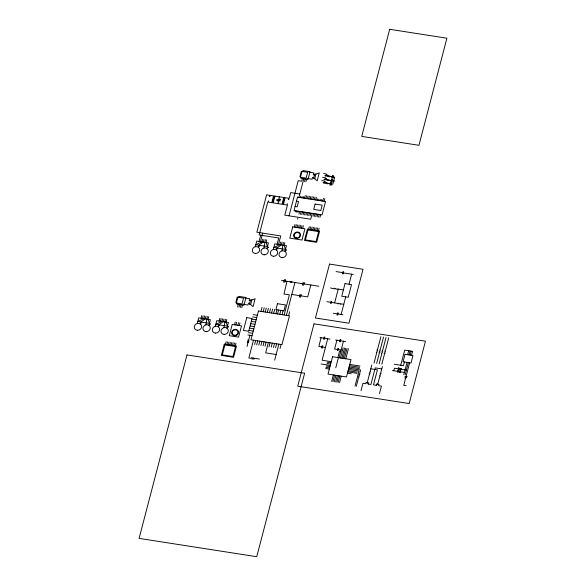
<?xml version="1.0" encoding="UTF-8"?>
<svg xmlns="http://www.w3.org/2000/svg" width="586" height="586" viewBox="0 0 586 586"><rect width="100%" height="100%" fill="white"/><g stroke="black" fill="none" stroke-linecap="round" stroke-linejoin="round"><path stroke-width="0.88" d="M368.426 383.442L368.36 384.064L370.916 384.467L375.245 367.883L381.764 368.938M376.249 384.885L376.183 385.288L373.494 384.87L377.413 369.847L370.828 368.821M286.994 281.287L283.983 294.018L289.389 294.853L284.129 314.99M407.666 354.698L408.647 350.75M197.233 323.509L198.705 317.868L210.403 319.685L208.931 325.325M201.057 318.235L201.752 315.561M200.273 323.985L200.793 322L205.254 318.887L205.957 316.213M202.456 318.454L203.152 315.773M201.335 322.974L201.481 322.388M204.558 315.993L203.855 318.667L197.753 321.524L209.451 323.347L208.059 319.326L208.755 316.645M207.356 316.433L205.898 324.856M209.993 324.322L210.147 323.736M215.26 326.314L216.732 320.674L228.437 322.49L226.965 328.131M219.083 321.04L219.779 318.359M218.3 326.783L218.82 324.805L223.281 321.692L223.984 319.018M219.362 325.779L219.516 325.186M220.483 321.253L221.178 318.579M222.585 318.799L221.882 321.472L215.78 324.329L227.478 326.153L226.086 322.124L226.782 319.451M225.383 319.231L223.925 327.662M228.02 327.127L228.174 326.534M225.485 344.326L226.181 341.645M236.37 303.043L235.828 302.471L237.22 297.124L243.542 298.106L242.025 303.922L236.37 303.043L237.887 297.227M237.074 303.152L236.825 304.119L243.944 305.225L245.966 297.476L238.846 296.37L238.59 297.336M226.885 344.539L227.58 341.865M237.586 307.02L238.282 304.346M228.284 344.758L228.98 342.085M238.985 307.24L239.681 304.559M234.525 324.776L235.22 322.102M255.254 246.713L256.727 241.073L268.425 242.897L266.952 248.537M229.683 344.978L230.379 342.305M240.385 307.452L241.088 304.779M235.924 324.996L236.619 322.315M268.293 201.555L268.469 200.873M269.597 196.552L269.772 195.87M231.082 345.198L231.785 342.517M241.784 307.672L242.487 304.998M259.078 241.439L260.711 235.184M232.488 345.41L233.184 342.737M237.857 325.296L238.561 322.622M258.294 247.189L258.814 245.204L263.275 242.091L263.978 239.418M243.593 304.72L243.776 304.009M245.241 298.399L245.424 297.688M260.477 241.659L262.704 233.133M259.356 246.179L259.51 245.593M233.887 345.63L234.583 342.957M239.264 325.516L239.96 322.835M262.579 239.198L261.876 241.871L255.774 244.728L267.472 246.552L266.081 242.531L266.776 239.85M272.475 202.763L274.241 196.002M235.286 345.85L235.982 343.176M265.377 239.637L263.92 248.061M250.632 304.559L251.841 299.922L255.137 298.735L253.071 306.639L250.632 304.559L249.387 304.361L250.596 299.732L251.841 299.922M277.596 203.562L278.907 201.738M278.365 200.617L277.932 201.511M278.592 199.745L279.361 196.801M279.764 199.68L279.94 198.998M268.014 247.526L268.168 246.94M282.716 204.353L284.481 197.599M247.028 346.516L247.9 343.191L247.277 342.737L248.457 342.488L247.49 341.909L248.867 341.645L247.607 340.964L248.999 340.62L247.915 339.968L248.838 339.587L249.958 335.287M273.281 249.519L274.753 243.879L286.459 245.695L284.986 251.343M287.184 204.492L287.36 203.811M288.488 199.489L288.664 198.808M277.105 244.245L278.724 237.982L259.173 234.942L267.765 202.031L271.779 202.653L273.537 195.892L266.608 194.816L256.851 232.217L280.731 235.938L278.504 244.465M276.321 249.995L276.841 248.01L281.302 244.897L282.005 242.223M253.489 340.188L248.845 357.987L250.779 358.295L251.687 357.614L251.995 359.101L252.859 357.643L252.998 359.137L253.76 357.936L254.024 359.108L254.639 358.31L259.444 359.057M261.004 311.393L262.045 307.401M277.383 248.984L277.537 248.398M280.606 242.003L279.903 244.677L273.801 247.534L285.499 249.358L284.107 245.336L284.803 242.655M254.624 344.517L255.664 340.525M263.18 311.73L264.22 307.745M289.052 215.838L298.23 180.671L301.695 181.213L302.391 178.532M256.675 344.832L257.715 340.84M265.231 312.052L266.271 308.06M283.404 242.443L281.947 250.867M300.479 177.236L299.937 176.664L301.329 171.317L307.65 172.299L306.134 178.115L300.479 177.236L301.995 171.42M301.182 177.346L300.933 178.305L308.053 179.419L310.075 171.669L302.955 170.563L302.698 171.53M258.77 345.161L259.81 341.169M267.326 312.375L268.366 308.39M295.124 211.956L295.439 210.748M298.933 197.365L303.79 178.752M260.902 345.491L261.942 341.499M269.457 312.712L270.498 308.719M286.041 250.332L286.195 249.746M296.523 212.169L296.838 210.967M300.332 197.585L300.684 196.251M304.493 181.645L305.196 178.972M263.019 345.821L264.059 341.828M271.574 313.041L272.622 309.049M297.93 212.388L298.245 211.18M301.731 197.804L302.083 196.464M305.892 181.865L306.595 179.191M294.275 227.112L294.97 224.438M307.694 178.913L307.884 178.195M309.349 172.592L309.533 171.881M297.585 219.142L297.82 218.226M298.941 214.073L299.644 211.4M303.138 198.024L303.482 196.684M295.674 227.331L296.37 224.658M265.07 346.143L266.117 342.151M273.633 313.356L274.673 309.364M300.347 214.293L301.043 211.619M304.537 198.236L305.233 195.563M297.073 227.551L297.776 224.87M283.653 282.262L284.408 279.39M268.359 342.495L265.648 352.86L276.153 354.493M275.867 313.708L276.914 309.716M301.746 214.513L302.442 211.839M305.936 198.456L306.632 195.783M298.472 227.764L299.175 225.09M284.796 282.437L285.543 279.566M303.145 214.732L303.841 212.051M307.335 198.676L308.031 196.002M299.878 227.983L300.574 225.31M268.996 346.751L270.036 342.759M277.552 313.971L278.592 309.979M304.544 214.945L305.247 212.271M308.734 198.896L309.437 196.215M301.277 228.203L301.973 225.529M314.741 178.752L315.949 174.115L319.245 172.929L317.18 180.832L314.741 178.752L313.488 178.554L314.704 173.917L315.949 174.115M271.237 347.095L272.278 343.11M279.793 314.316L280.833 310.324M305.943 215.165L306.646 212.491M310.133 199.108L310.836 196.435M302.676 228.423L303.372 225.742M307.35 215.384L308.046 212.703M311.54 199.328L312.235 196.654M273.479 347.447L274.519 343.455M282.034 314.667L283.075 310.675M308.749 215.597L309.445 212.923M312.939 199.548L313.635 196.874M275.574 347.776L276.614 343.784M310.148 215.816L310.844 213.143M314.338 199.767L315.034 197.086M312.243 213.363L310.719 219.208L284.796 215.179L287.433 205.085L283.419 204.463L285.177 197.709L289.191 198.332L290.693 192.596L299.812 194.01M315.737 199.98L316.44 197.306M308.61 229.346L309.305 226.665M274.688 360.119L278.855 344.129M286.371 315.341L294.941 282.518M312.946 216.256L313.649 213.575M317.136 200.2L317.487 198.859M310.009 229.558L310.705 226.885M314.352 216.468L315.048 213.795M318.542 200.419L318.887 199.079M280.057 348.472L281.097 344.48M288.612 315.693L289.652 311.701M311.408 229.778L312.104 227.104M323.97 182.971L324.175 182.187L325.472 182.385L325.296 183.059L326.241 183.206M324.834 179.668L325.04 178.884L326.336 179.082L326.16 179.756L327.105 179.902M325.809 175.939L326.014 175.148L327.31 175.353L327.135 176.02L328.079 176.174M315.751 216.688L316.447 214.015M319.941 200.639L320.286 199.299M324.732 182.642L324.622 183.074L323.054 182.832M325.596 179.338L325.479 179.77L323.919 179.528M326.57 175.61L326.453 176.034L324.893 175.793M312.807 229.998L313.51 227.324M317.151 216.908L317.846 214.234M321.34 200.852L321.692 199.518M314.213 230.217L314.909 227.536M318.55 217.128L319.245 214.447M322.74 201.071L323.435 198.398M315.612 230.43L316.308 227.756M319.949 217.34L320.652 214.666M324.139 201.291L324.842 198.617M299.343 297.109L300.091 294.238M302.449 285.184L303.204 282.313M317.011 230.65L317.707 227.976M300.479 297.285L301.226 294.414M303.592 285.36L304.339 282.489M329.881 185.257L330.629 182.4M330.746 181.953L331.493 179.096M331.72 178.225L332.467 175.368M318.41 230.869L319.106 228.196M310.822 284.994L307.709 296.912L300.852 295.849M321.091 337.763L318.813 346.487L321.839 346.963M330.519 303.416L331.097 301.211M331.171 303.519L331.742 301.314M323.604 339.257L324.205 336.979M321.567 348.018L322.161 345.747M324.285 339.36L324.886 337.082M322.249 348.128L322.842 345.85M334.635 302.889L338.232 289.118M342.363 273.823L343 271.596M343.066 273.904L343.645 271.699M327.699 338.789L322.102 360.236L331.273 361.657M337.009 314.99L337.58 312.785M337.653 315.092L338.225 312.887M341.118 314.462L345.718 296.853M349.029 284.188L351.637 274.197M336.899 340.224L334.591 349.044L337.573 349.505M337.294 350.582L337.888 348.304M339.594 341.741L340.195 339.47M337.976 350.684L338.569 348.406M340.276 341.85L340.876 339.572M331.661 381.398L333.346 374.937M337.88 357.563L339.565 351.095L340.81 351.292M335.778 367.752L338.422 357.614M332.907 381.596L334.591 375.128M339.126 357.76L343.455 341.162M334.254 381.801L335.946 375.34M340.481 357.965L343.125 347.828M335.653 382.021L337.338 375.553M341.872 358.185L344.517 348.047M336.877 382.211L338.569 375.743M343.103 358.376L345.747 348.238M338.159 382.409L339.843 375.948M344.378 358.573L347.022 348.436M339.55 382.629L341.242 376.161M345.777 358.793L348.421 348.655M355.035 386.108L358.962 371.077L348.443 369.444M356.31 386.262L358.566 377.618L359.137 377.186L358.537 376.395L359.518 375.729L358.932 374.886L359.921 374.198L359.592 373.897L360.595 370.059L348.773 368.191M361.005 390.745L362.954 383.295L365.591 383.705L366.829 382.526M367.268 382.607L369.231 375.069L369.766 374.747L369.107 373.875L370.096 373.253L369.524 372.374L370.513 371.824L370.162 371.29L371.78 365.093M374.036 363.012L376.644 353.006L376.293 352.538L377.377 351.82L376.725 350.948L377.743 350.333L377.076 349.549L377.684 348.992L380.907 336.642M376.659 363.423L379.267 353.417L378.922 352.94L379.999 352.223L379.354 351.358L380.365 350.743L379.699 349.952L380.307 349.395L383.53 337.053M386.042 337.441L382.819 349.791L382.211 350.347L382.878 351.139L381.867 351.747L382.512 352.618L381.435 353.336L381.779 353.805L379.171 363.811M381.845 364.228L384.453 354.222L384.108 353.746L385.185 353.028L384.541 352.164L385.551 351.549L384.885 350.765L385.493 350.201L388.716 337.858M377.75 384.16L379.699 376.71L380.219 376.388L379.625 375.516L380.6 374.908L379.955 374.007L381.105 373.333L380.702 372.886L382.402 366.572M379.479 393.624L381.435 386.137L378.776 385.727L378.197 384.306M393.777 370.748L394.437 368.22L406.406 370.088M404.406 361.958L403.439 365.679L394.246 364.221M409.006 354.904L410.039 350.963M405.153 374.879L408.361 362.573M410.229 355.094L411.255 351.153M409.643 362.771L403.761 385.31L406.069 385.669M411.562 355.299L412.588 351.358L404.714 350.135L400.721 365.254M403.783 374.732L407.058 362.368M377.333 384.174L376.183 385.288L376.666 385.17M406.677 377.618L404.604 378.043M332.094 176.796L333.683 175.558L332.943 178.415L332.094 176.796L329.859 176.445M331.119 180.525L332.709 179.287L331.969 182.143L331.119 180.525L328.893 180.18M330.255 183.828L331.852 182.59L331.105 185.447L330.255 183.828L328.028 183.484M323.619 173.559L326.314 173.976L326.116 174.738L327.413 174.943M309.064 172.174L313.737 172.892L313.261 174.738L314.44 174.921M333.309 176.987L334.687 177.199L332.848 184.231L331.478 184.019M322.644 177.287L325.347 177.712L325.142 178.474L326.439 178.671M313.752 177.558L312.572 177.375L312.089 179.213L308.265 178.62M332.335 180.715L334.731 181.089M321.787 180.591L324.483 181.015L324.285 181.777L325.582 181.975M269.311 196.149L270.058 196.266M288.202 199.086L288.949 199.203M296.472 201.159L298.567 201.489L297.175 206.843L295.073 206.514M279.478 199.284L280.225 199.394M276.834 199.467L280.35 200.016M276.607 200.346L280.123 200.888M259.122 245.834L259.737 245.93M267.787 247.182L268.403 247.277M277.149 248.64L277.764 248.735M285.814 249.988L286.429 250.083M336.064 271.589L342.729 272.622M343.33 272.908L353.358 274.468M330.46 287.909L333.192 288.722L334.181 288.092L334.701 289.037L335.544 288.385L336.327 289.242L337.067 288.935L343.389 289.916M281.507 280.43L284.027 280.826M285.17 281.002L289.777 281.72L289.975 282.218L290.546 281.339L290.663 282.291L291.308 281.558L291.484 282.364L291.923 281.58L292.07 282.078L302.83 283.749M303.966 283.924L318.821 286.239M291.828 294.443L299.717 295.674M326.871 301.68L330.819 302.295M331.464 302.398L337.082 303.27L337.492 303.848L338.422 303.189L339.023 303.966L340.048 303.343L340.627 304.361L341.133 303.9L343.77 304.31M244.963 297.981L249.636 298.706L249.153 300.545L250.332 300.728M333.353 313.254L337.302 313.869M337.946 313.971L342.957 314.748M249.643 303.365L248.464 303.182L247.981 305.02L244.157 304.427M253.181 314.616L257.364 315.268M252.581 316.931L256.756 317.583M252.002 319.143L256.177 319.795M251.423 321.362L255.599 322.014M250.823 323.677L254.998 324.322M250.222 325.963L254.397 326.614M319.934 337.58L323.882 338.195M324.563 338.305L330.006 339.148M335.632 340.026L339.873 340.686M340.554 340.788L345.637 341.579M249.651 328.153L253.826 328.797M201.101 322.63L201.716 322.725M209.766 323.977L210.381 324.073M219.127 325.435L219.743 325.53M227.793 326.783L228.408 326.878M249.057 330.423L253.233 331.075M248.471 332.665L252.654 333.317M247.871 334.965L252.053 335.617M322.52 347.066L325.42 347.52M338.269 349.542L341.155 349.989M349.747 364.455L359.987 366.052M327.244 362.229L330.973 362.807M349.417 365.708L359.658 367.305M326.915 363.503L330.636 364.082M349.088 366.961L359.335 368.557M321.121 363.994L330.292 365.422M326.27 365.986L329.991 366.565M325.911 367.341L329.64 367.92M348.106 370.74L357.306 372.169M325.611 368.484L329.339 369.063M347.798 371.912L356.999 373.341M347.461 373.216L351.19 373.795M365.898 382.387L368.557 382.797M376.461 384.035L379.113 384.445M392.481 370.55L404.421 372.425M367.862 383.764L368.36 384.064L367.708 382.665M399.593 368.096L399.96 370.008M399.264 372.52L398.941 370.601M186.993 354.926L139.094 538.402L256.741 556.7L304.632 373.223L186.993 354.926M224.284 344.136L221.34 355.409L233.543 357.306L236.48 346.033L224.284 344.136M224.892 344.912L222.292 354.882L232.935 356.537L235.535 346.568L224.892 344.912M232.239 324.417L229.294 335.69L238.568 337.133L241.513 325.86L232.239 324.417M274.944 196.112L273.179 202.873L282.012 204.243L283.778 197.489L274.944 196.112M246.757 317.649L243.41 330.46L248.691 331.28L252.039 318.469L246.757 317.649M258.477 310.998L250.962 339.792L281.969 344.612L289.484 315.825L258.477 310.998M297.52 197.145L294.026 210.528L322.066 214.886L325.56 201.511L297.52 197.145M292.729 226.87L289.784 238.143L301.98 240.04L304.925 228.767L292.729 226.87M277.471 303.695L275.925 309.62L283.917 310.866L285.463 304.94L277.471 303.695M307.408 229.155L304.471 240.428L316.667 242.326L319.612 231.052L307.408 229.155M308.016 229.932L305.416 239.894L316.059 241.557L318.659 231.587L308.016 229.932M315.114 204.06L313.715 209.414L320.813 210.52L322.205 205.166L315.114 204.06M326.329 182.861L326.153 183.55L327.94 183.828L328.116 183.14L326.329 182.861M327.193 179.558L327.01 180.246L328.797 180.525L328.98 179.836L327.193 179.558M328.167 175.822L327.984 176.518L329.772 176.789L329.955 176.1L328.167 175.822M389.69 29.3L361.73 136.399L418.946 145.299L446.906 38.2L389.69 29.3M313.993 323.853L297.717 386.211L409.189 403.549L425.465 341.191L313.993 323.853M329.515 264.066L315.436 317.993L348.956 323.208L363.027 269.282L329.515 264.066M345.037 283.602L341.741 296.238L348.223 297.241L351.519 284.613L345.037 283.602M332.555 356.735L328.021 374.102L346.473 376.974L351.007 359.606L332.555 356.735M397.997 370.418L397.506 372.3L400.685 370.813L400.165 372.689L397.997 370.418M398.648 367.869L398.15 369.781L401.344 368.345L400.839 370.191L398.648 367.869M405.036 354.288L403.087 361.752L411.035 362.99L412.983 355.519L405.036 354.288M406.955 376.673L405.71 377.838L405.014 376.373L406.955 376.673M326.658 175.251L326.116 175.536L327.017 175.675L326.658 175.251M325.684 178.986L325.142 179.272L326.043 179.411L325.684 178.986M324.827 182.283L324.278 182.568L325.179 182.715L324.827 182.283M206.147 331.625A3.75 3.377 -26.4 0 0 210 326.578A3.75 3.377 -26.4 0 0 203.679 326.321A3.75 3.377 -26.4 0 0 206.147 331.625M197.489 330.277A3.75 3.377 -26.4 0 0 201.335 325.23A3.75 3.377 -26.4 0 0 195.021 324.974A3.75 3.377 -26.4 0 0 197.489 330.277M215.516 333.082A3.75 3.377 -26.4 0 0 219.362 328.035A3.75 3.377 -26.4 0 0 213.048 327.779A3.75 3.377 -26.4 0 0 215.516 333.082M224.174 334.43A3.75 3.377 -26.4 0 0 228.027 329.383A3.75 3.377 -26.4 0 0 221.706 329.127A3.75 3.377 -26.4 0 0 224.174 334.43M264.169 254.837A3.75 3.377 -26.4 0 0 268.022 249.783A3.75 3.377 -26.4 0 0 261.7 249.533A3.75 3.377 -26.4 0 0 264.169 254.837M255.511 253.489A3.75 3.377 -26.4 0 0 259.356 248.435A3.75 3.377 -26.4 0 0 253.042 248.186A3.75 3.377 -26.4 0 0 255.511 253.489M273.537 256.287A3.75 3.377 -26.4 0 0 277.383 251.24A3.75 3.377 -26.4 0 0 271.069 250.984A3.75 3.377 -26.4 0 0 273.537 256.287M282.196 257.635A3.75 3.377 -26.4 0 0 286.049 252.588A3.75 3.377 -26.4 0 0 279.727 252.332A3.75 3.377 -26.4 0 0 282.196 257.635M234.634 335.251A2.937 2.652 -26.4 0 0 237.777 331.368A2.937 2.652 -26.4 0 0 232.84 331.024A2.937 2.652 -26.4 0 0 234.634 335.251M234.547 335.793A3.531 3.179 -26.4 0 0 238.312 331.134A3.531 3.179 -26.4 0 0 232.386 330.724A3.531 3.179 -26.4 0 0 234.547 335.793M296.523 238.473A3.531 3.179 -26.4 0 0 300.296 233.814A3.531 3.179 -26.4 0 0 294.37 233.404A3.531 3.179 -26.4 0 0 296.523 238.473M296.619 237.931A2.937 2.652 -26.4 0 0 299.754 234.056A2.937 2.652 -26.4 0 0 294.817 233.711A2.937 2.652 -26.4 0 0 296.619 237.931"/></g></svg>
